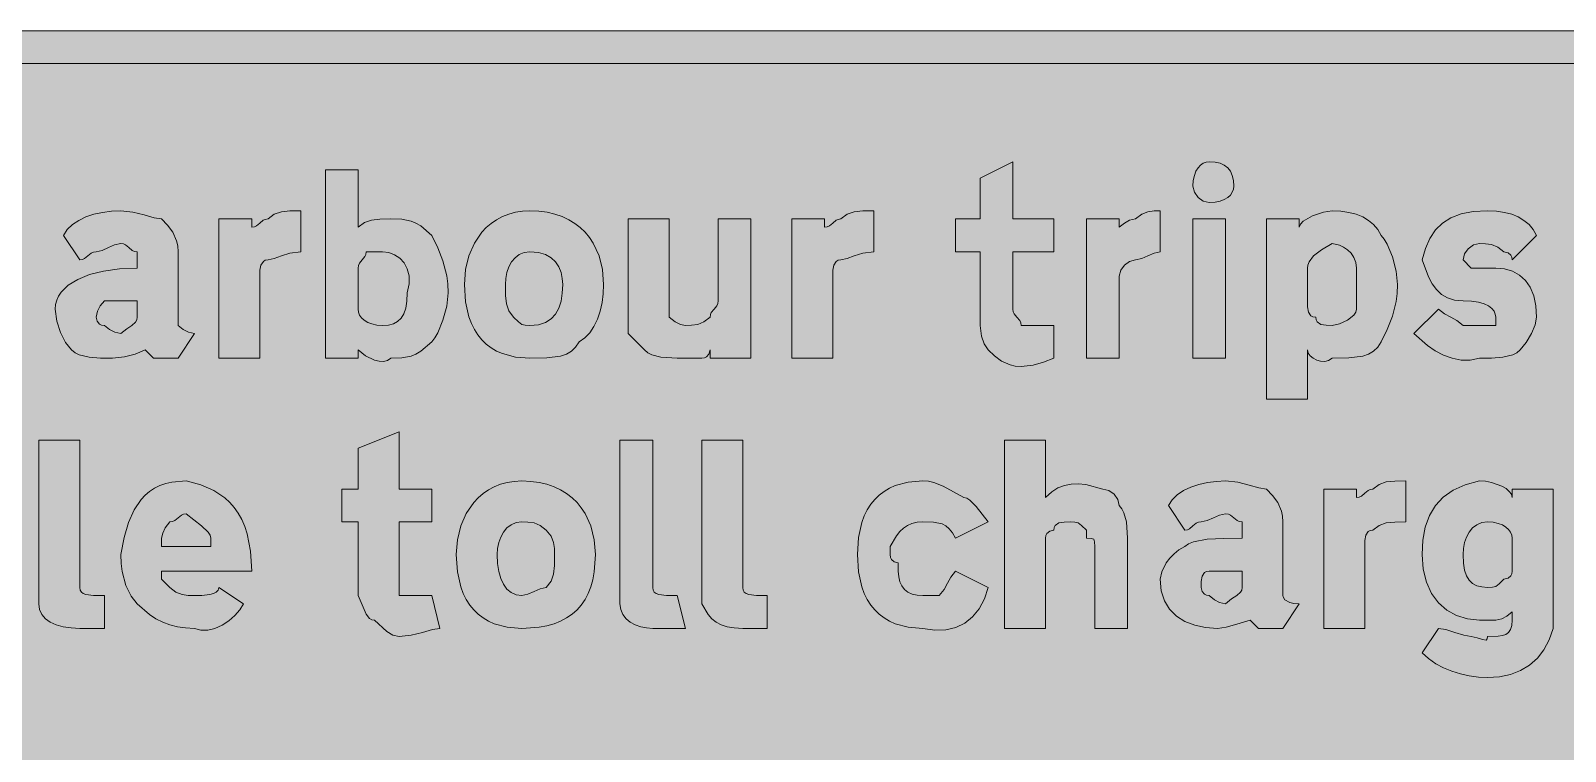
# Model space of a CAD drawing. Header units: metres. Extents: x 16 to 550, y 16 to 254.
# Drawn here: x 198.3 to 423.3, y 148.3 to 253.9 of the extents above; entities that cross this region are included whole.
import ezdxf

# ---------------------------------------------------------------- set-up
doc = ezdxf.new("R2010")
doc.units = ezdxf.units.M
doc.layers.add('FILL_BLACK_000000', color=7, linetype='Continuous', true_color=0x000000)
doc.layers.add('FILL_WHITE_FFFFFF', color=7, linetype='Continuous', true_color=0xffffff)

msp = doc.modelspace()

# ---------------------------------------------------------------- hatches: boundary and pattern name
at = {"layer": 'FILL_BLACK_000000', "true_color": 0x000000}
h = msp.add_hatch(color=7, dxfattribs=at)
h.dxf.hatch_style = 1
h.paths.add_polyline_path([(542.07, 253.32), (542.97, 252.91), (543.87, 252.72), (544.77, 252.51), (545.67, 251.97), (547.47, 250.32), (548.26, 249.82), (548.86, 249.21), (549.28, 248.53), (549.57, 247.77), (549.83, 246.1), (549.87, 244.32), (549.87, 25.92), (549.83, 24.12), (549.57, 22.32), (549.28, 21.42), (548.86, 20.52), (548.26, 19.62), (547.47, 18.72), (546.57, 17.93), (545.67, 17.33), (544.77, 16.91), (543.87, 16.62), (542.07, 16.36), (540.27, 16.32), (25.47, 16.32), (21.87, 16.32), (20.97, 17.03), (20.07, 17.52), (19.17, 18.01), (18.27, 18.72), (18.08, 19.62), (17.67, 20.52), (17.26, 21.42), (17.07, 22.32), (16.38, 23.22), (16.02, 24.12), (15.89, 25.02), (15.87, 25.92), (15.87, 244.32), (16.08, 246.1), (16.62, 247.77), (17.39, 249.21), (18.27, 250.32), (20.07, 251.89), (21.87, 253.02), (22.77, 253.41), (23.67, 253.69), (24.57, 253.86), (25.47, 253.92), (540.27, 253.92), (541.17, 253.73), (542.07, 253.32)])
h.paths.add_polyline_path([(24.57, 248.91), (23.67, 248.37), (21.87, 246.72), (21.27, 246.57), (20.86, 246.21), (20.72, 245.92), (20.67, 245.52), (20.67, 244.32), (20.67, 25.92), (20.69, 25.02), (20.82, 24.12), (21.18, 23.22), (21.87, 22.32), (22.77, 21.63), (23.67, 21.27), (24.57, 21.14), (25.47, 21.12), (540.27, 21.12), (541.17, 21.14), (542.07, 21.27), (542.97, 21.63), (543.87, 22.32), (544.27, 22.37), (544.56, 22.51), (544.92, 22.92), (545.07, 23.52), (545.07, 25.92), (545.07, 244.32), (545.01, 245.22), (544.83, 246.08), (544.5, 246.89), (544.02, 247.62), (543.37, 248.23), (542.54, 248.71), (541.51, 249.01), (540.27, 249.12), (25.47, 249.12), (24.57, 248.91)], flags=16)
h = msp.add_hatch(color=7, dxfattribs=at)
h.dxf.hatch_style = 1
h.paths.add_polyline_path([(348.27, 226.32), (348.27, 221.52), (342.27, 221.52), (342.27, 213.12), (342.32, 212.72), (342.46, 212.41), (342.87, 211.92), (343.28, 211.43), (343.42, 211.12), (343.47, 210.72), (344.67, 210.72), (345.87, 210.72), (348.27, 210.72), (348.27, 205.92), (346.77, 205.32), (345.23, 204.91), (343.47, 204.72), (342.62, 204.77), (341.88, 204.93), (340.62, 205.47), (339.59, 206.24), (338.67, 207.12), (338.07, 208.02), (337.66, 209.14), (337.47, 210.72), (337.47, 221.52), (333.87, 221.52), (333.87, 226.32), (337.47, 226.32), (337.47, 232.32), (342.27, 234.72), (342.27, 226.32), (348.27, 226.32)])
h = msp.add_hatch(color=7, dxfattribs=at)
h.dxf.hatch_style = 1
h.paths.add_polyline_path([(374.61, 230.67), (374.45, 230.24), (374.16, 229.83), (373.77, 229.47), (373.26, 229.16), (372.65, 228.93), (371.91, 228.77), (371.07, 228.72), (370.19, 228.93), (369.42, 229.47), (368.88, 230.24), (368.67, 231.12), (368.72, 231.96), (368.88, 232.69), (369.11, 233.31), (369.42, 233.82), (369.78, 234.21), (370.19, 234.49), (370.62, 234.66), (371.07, 234.72), (371.91, 234.66), (372.65, 234.49), (373.26, 234.21), (373.77, 233.82), (374.16, 233.31), (374.45, 232.69), (374.61, 231.96), (374.67, 231.12), (374.61, 230.67)])
h = msp.add_hatch(color=7, dxfattribs=at)
h.dxf.hatch_style = 1
h.paths.add_polyline_path([(249.98, 205.43), (249.34, 205.46), (248.67, 205.62), (247.36, 206.26), (246.27, 207.12), (246.27, 205.92), (241.47, 205.92), (241.47, 233.52), (246.27, 233.52), (246.27, 225.12), (247.19, 225.81), (248.22, 226.17), (249.48, 226.3), (251.07, 226.32), (252.68, 226.28), (254.07, 226.02), (254.75, 225.73), (255.46, 225.31), (257.07, 223.92), (257.95, 222.1), (258.72, 220.17), (259.26, 218.01), (259.42, 216.82), (259.47, 215.52), (259.26, 213.55), (258.72, 211.47), (257.95, 209.61), (257.52, 208.88), (257.07, 208.32), (255.46, 206.93), (254.75, 206.51), (254.07, 206.22), (252.68, 205.96), (251.07, 205.92), (250.57, 205.58), (249.98, 205.43)])
h.paths.add_polyline_path([(251.45, 210.96), (252.06, 211.29), (252.57, 211.77), (252.96, 212.42), (253.25, 213.25), (253.41, 214.28), (253.47, 215.52), (253.76, 216.81), (253.75, 217.98), (253.49, 219), (253.02, 219.87), (252.38, 220.57), (251.61, 221.09), (250.76, 221.41), (249.87, 221.52), (247.47, 221.52), (247.42, 221.12), (247.28, 220.81), (246.87, 220.32), (246.46, 219.83), (246.32, 219.52), (246.27, 219.12), (246.27, 213.12), (246.33, 212.67), (246.5, 212.24), (246.78, 211.83), (247.17, 211.47), (247.68, 211.16), (248.3, 210.93), (249.03, 210.77), (249.87, 210.72), (250.71, 210.78), (251.45, 210.96)], flags=16)
h = msp.add_hatch(color=7, dxfattribs=at)
h.dxf.hatch_style = 1
h.paths.add_polyline_path([(216.27, 205.92), (215.07, 207.12), (213.57, 206.52), (212.03, 206.11), (210.27, 205.92), (208.49, 205.94), (206.82, 206.07), (205.38, 206.43), (204.77, 206.72), (204.27, 207.12), (203.39, 208.23), (202.62, 209.67), (202.08, 211.34), (201.87, 213.12), (201.93, 213.78), (202.09, 214.41), (202.36, 215.01), (202.73, 215.58), (203.77, 216.6), (205.17, 217.47), (206.91, 218.17), (208.96, 218.69), (211.29, 219.01), (213.87, 219.12), (213.87, 220.32), (213.87, 221.52), (213.47, 221.57), (213.16, 221.71), (212.67, 222.12), (212.18, 222.53), (211.87, 222.67), (211.47, 222.72), (210.57, 222.53), (209.67, 222.12), (208.77, 221.71), (207.87, 221.52), (207.47, 221.47), (207.16, 221.33), (206.67, 220.92), (206.18, 220.51), (205.87, 220.37), (205.47, 220.32), (203.07, 223.92), (203.63, 224.76), (204.38, 225.49), (205.31, 226.11), (206.37, 226.62), (207.55, 227.01), (208.81, 227.29), (210.12, 227.46), (211.47, 227.52), (213.25, 227.33), (214.92, 226.92), (216.36, 226.51), (217.47, 226.32), (218.35, 225.4), (219.12, 224.37), (219.66, 223.11), (219.82, 222.37), (219.87, 221.52), (219.87, 210.72), (220.62, 210.12), (221.39, 209.71), (222.27, 209.52), (219.87, 205.92), (216.27, 205.92)])
h.paths.add_polyline_path([(208.38, 210.91), (208.67, 210.77), (209.07, 210.72), (209.82, 210.12), (210.59, 209.71), (211.47, 209.52), (212.35, 210.23), (213.12, 210.72), (213.66, 211.21), (213.82, 211.52), (213.87, 211.92), (213.87, 214.32), (209.07, 214.32), (208.47, 213.57), (208.06, 212.8), (207.87, 211.92), (208.02, 211.32), (208.38, 210.91)], flags=16)
h = msp.add_hatch(color=7, dxfattribs=at)
h.dxf.hatch_style = 1
h.paths.add_polyline_path([(225.87, 226.32), (230.67, 226.32), (230.67, 225.12), (231.07, 225.17), (231.38, 225.31), (231.87, 225.72), (232.36, 226.13), (232.67, 226.27), (233.07, 226.32), (233.99, 227.01), (235.02, 227.37), (236.28, 227.5), (237.87, 227.52), (237.87, 221.52), (236.28, 221.33), (235.02, 220.92), (233.99, 220.51), (233.07, 220.32), (232.67, 220.27), (232.38, 220.11), (232.02, 219.57), (231.89, 218.8), (231.87, 217.92), (231.87, 205.92), (225.87, 205.92), (225.87, 226.32)])
h = msp.add_hatch(color=7, dxfattribs=at)
h.dxf.hatch_style = 1
h.paths.add_polyline_path([(282.05, 214.06), (281.76, 212.8), (281.37, 211.62), (280.86, 210.56), (280.25, 209.63), (279.51, 208.88), (278.67, 208.32), (278.16, 207.53), (277.55, 206.93), (276.81, 206.51), (275.97, 206.22), (273.95, 205.96), (271.47, 205.92), (269.33, 206.09), (267.44, 206.59), (266.58, 206.97), (265.8, 207.44), (265.07, 207.99), (264.42, 208.62), (263.84, 209.34), (263.33, 210.14), (262.89, 211.02), (262.53, 211.99), (262.04, 214.19), (261.87, 216.72), (262.04, 218.91), (262.53, 220.94), (263.33, 222.77), (264.42, 224.37), (265.07, 225.07), (265.8, 225.68), (266.58, 226.22), (267.44, 226.68), (268.36, 227.04), (269.33, 227.3), (270.37, 227.46), (271.47, 227.52), (272.78, 227.46), (274, 227.3), (275.14, 227.04), (276.2, 226.68), (277.17, 226.22), (278.05, 225.68), (278.85, 225.07), (279.57, 224.37), (280.2, 223.6), (280.75, 222.77), (281.6, 220.94), (282.1, 218.91), (282.27, 216.72), (282.21, 215.37), (282.05, 214.06)])
h.paths.add_polyline_path([(276.03, 218.48), (275.7, 219.29), (275.22, 220.02), (274.57, 220.63), (273.74, 221.11), (272.71, 221.41), (271.47, 221.52), (270.63, 221.41), (269.9, 221.11), (269.28, 220.63), (268.77, 220.02), (268.38, 219.29), (268.1, 218.48), (267.93, 217.62), (267.87, 216.72), (267.89, 215.13), (268.02, 213.87), (268.38, 212.84), (269.07, 211.92), (269.78, 211.23), (270.27, 210.87), (270.76, 210.74), (271.47, 210.72), (272.71, 210.83), (273.74, 211.15), (274.57, 211.67), (275.22, 212.37), (275.7, 213.24), (276.03, 214.26), (276.21, 215.43), (276.27, 216.72), (276.21, 217.62), (276.03, 218.48)], flags=16)
h = msp.add_hatch(color=7, dxfattribs=at)
h.dxf.hatch_style = 1
h.paths.add_polyline_path([(309.87, 226.32), (314.67, 226.32), (314.67, 225.12), (315.07, 225.17), (315.38, 225.31), (315.87, 225.72), (316.36, 226.13), (316.67, 226.27), (317.07, 226.32), (317.99, 227.01), (319.02, 227.37), (320.28, 227.5), (321.87, 227.52), (321.87, 221.52), (320.28, 221.33), (319.02, 220.92), (317.99, 220.51), (317.07, 220.32), (316.67, 220.27), (316.38, 220.11), (316.02, 219.57), (315.89, 218.8), (315.87, 217.92), (315.87, 205.92), (309.87, 205.92), (309.87, 226.32)])
h = msp.add_hatch(color=7, dxfattribs=at)
h.dxf.hatch_style = 1
h.paths.add_polyline_path([(353.07, 226.32), (357.87, 226.32), (357.87, 225.12), (358.62, 225.72), (359.39, 226.13), (360.27, 226.32), (361.17, 227.01), (362.07, 227.37), (362.97, 227.5), (363.87, 227.52), (363.87, 221.52), (362.97, 221.33), (362.07, 220.92), (361.17, 220.51), (360.27, 220.32), (359.39, 220.11), (358.62, 219.57), (358.08, 218.8), (357.87, 217.92), (357.87, 205.92), (353.07, 205.92), (353.07, 226.32)])
h = msp.add_hatch(color=7, dxfattribs=at)
h.dxf.hatch_style = 1
h.paths.add_polyline_path([(398.46, 214.23), (397.92, 212.07), (397.15, 210.14), (396.27, 208.32), (395.76, 207.53), (395.15, 206.93), (394.41, 206.51), (393.57, 206.22), (391.55, 205.96), (389.07, 205.92), (388.57, 205.58), (388, 205.43), (387.4, 205.46), (386.82, 205.62), (386.29, 205.9), (385.86, 206.26), (385.58, 206.67), (385.47, 207.12), (385.47, 199.92), (379.47, 199.92), (379.47, 226.32), (384.27, 226.32), (384.27, 225.12), (384.43, 225.57), (384.85, 226), (386.22, 226.77), (387.81, 227.31), (389.07, 227.52), (390.36, 227.46), (391.55, 227.29), (392.61, 227.01), (393.57, 226.62), (394.41, 226.11), (395.15, 225.49), (395.76, 224.76), (396.27, 223.92), (396.72, 223.36), (397.15, 222.63), (397.92, 220.77), (398.46, 218.69), (398.67, 216.72), (398.62, 215.42), (398.46, 214.23)])
h.paths.add_polyline_path([(391.32, 211.47), (392.28, 212.24), (392.56, 212.67), (392.67, 213.12), (392.67, 214.32), (392.67, 217.92), (392.67, 219.12), (392.56, 219.96), (392.28, 220.69), (391.85, 221.31), (391.32, 221.82), (390.74, 222.21), (390.14, 222.49), (389.07, 222.72), (387.5, 221.82), (386.37, 220.92), (385.7, 220.02), (385.53, 219.57), (385.47, 219.12), (385.47, 214.32), (385.49, 213.44), (385.62, 212.67), (385.98, 212.13), (386.27, 211.97), (386.67, 211.92), (386.72, 211.52), (386.88, 211.23), (387.42, 210.87), (388.19, 210.74), (389.07, 210.72), (390.14, 210.93), (391.32, 211.47)], flags=16)
h = msp.add_hatch(color=7, dxfattribs=at)
h.dxf.hatch_style = 1
h.paths.add_polyline_path([(418.86, 210.83), (418.32, 209.52), (417.55, 208.21), (416.67, 207.12), (416.17, 206.72), (415.56, 206.43), (414.12, 206.07), (412.45, 205.94), (410.67, 205.92), (409.32, 205.63), (407.99, 205.64), (406.68, 205.9), (405.42, 206.37), (404.21, 207.01), (403.08, 207.78), (401.07, 209.52), (404.67, 213.12), (405.57, 212.41), (406.47, 211.92), (407.37, 211.43), (408.27, 210.72), (410.67, 210.72), (413.07, 210.72), (413.07, 211.92), (413.01, 212.37), (412.83, 212.8), (412.5, 213.21), (412.02, 213.57), (411.37, 213.88), (410.54, 214.11), (409.51, 214.27), (408.27, 214.32), (407.03, 214.43), (405.98, 214.75), (405.11, 215.27), (404.37, 215.97), (403.75, 216.84), (403.21, 217.86), (402.27, 220.32), (402.78, 222.01), (403.43, 223.47), (404.25, 224.71), (405.27, 225.72), (406.51, 226.51), (408.01, 227.07), (409.78, 227.41), (411.87, 227.52), (413.16, 227.46), (414.35, 227.29), (415.41, 227.01), (416.37, 226.62), (417.21, 226.11), (417.95, 225.49), (418.56, 224.76), (419.07, 223.92), (415.47, 220.32), (415.42, 220.72), (415.28, 221.01), (414.87, 221.37), (414.27, 221.52), (413.37, 222.21), (412.47, 222.57), (411.57, 222.7), (410.67, 222.72), (409.79, 222.51), (409.02, 221.97), (408.48, 221.2), (408.27, 220.32), (409.47, 219.12), (413.07, 219.12), (414.36, 219.01), (415.53, 218.67), (416.55, 218.11), (417.42, 217.32), (418.12, 216.31), (418.64, 215.07), (418.96, 213.61), (419.07, 211.92), (418.86, 210.83)])
h = msp.add_hatch(color=7, dxfattribs=at)
h.dxf.hatch_style = 1
h.paths.add_polyline_path([(303.87, 226.32), (303.87, 205.92), (297.87, 205.92), (297.87, 207.12), (297.72, 206.52), (297.36, 206.11), (297.07, 205.97), (296.67, 205.92), (293.07, 205.92), (290.67, 206.07), (289.36, 206.43), (288.77, 206.72), (288.27, 207.12), (285.87, 209.52), (285.87, 211.92), (285.87, 226.32), (291.87, 226.32), (291.87, 214.32), (291.87, 213.12), (291.87, 211.92), (292.75, 211.23), (293.52, 210.87), (294.27, 210.72), (295.17, 210.74), (296.07, 210.87), (296.97, 211.23), (297.87, 211.92), (297.92, 212.32), (298.06, 212.63), (298.47, 213.12), (298.88, 213.61), (299.02, 213.92), (299.07, 214.32), (299.07, 226.32), (303.87, 226.32)])
h = msp.add_hatch(color=7, dxfattribs=at)
h.dxf.hatch_style = 1
h.paths.add_polyline_path([(368.67, 205.92), (368.67, 226.32), (373.47, 226.32), (373.47, 205.92), (368.67, 205.92)])
h = msp.add_hatch(color=7, dxfattribs=at)
h.dxf.hatch_style = 1
h.paths.add_polyline_path([(205.47, 172.32), (205.53, 171.92), (205.7, 171.63), (205.98, 171.41), (206.37, 171.27), (207.5, 171.14), (209.07, 171.12), (209.07, 166.32), (207.87, 166.32), (205.47, 166.32), (204.18, 166.38), (203.01, 166.54), (201.99, 166.83), (201.12, 167.22), (200.42, 167.73), (199.9, 168.34), (199.58, 169.08), (199.47, 169.92), (199.47, 171.12), (199.47, 193.92), (205.47, 193.92), (205.47, 172.32)])
h = msp.add_hatch(color=7, dxfattribs=at)
h.dxf.hatch_style = 1
h.paths.add_polyline_path([(257.07, 186.72), (257.07, 181.92), (252.27, 181.92), (252.27, 173.52), (252.27, 171.12), (254.67, 171.12), (255.87, 171.12), (257.07, 171.12), (258.27, 166.32), (257.16, 166.13), (255.72, 165.72), (254.05, 165.31), (252.27, 165.12), (251.37, 165.33), (250.47, 165.87), (248.67, 167.52), (248.27, 167.58), (247.96, 167.74), (247.47, 168.42), (246.27, 171.12), (246.27, 181.92), (243.87, 181.92), (243.87, 186.72), (246.27, 186.72), (246.27, 192.72), (252.27, 195.12), (252.27, 186.72), (257.07, 186.72)])
h = msp.add_hatch(color=7, dxfattribs=at)
h.dxf.hatch_style = 1
h.paths.add_polyline_path([(289.47, 172.32), (289.53, 171.92), (289.7, 171.63), (289.98, 171.41), (290.37, 171.27), (291.5, 171.14), (293.07, 171.12), (294.27, 166.32), (293.07, 166.32), (289.47, 166.32), (288.57, 166.38), (287.71, 166.54), (286.9, 166.83), (286.17, 167.22), (285.56, 167.73), (285.08, 168.34), (284.78, 169.08), (284.67, 169.92), (284.67, 171.12), (284.67, 193.92), (289.47, 193.92), (289.47, 172.32)])
h = msp.add_hatch(color=7, dxfattribs=at)
h.dxf.hatch_style = 1
h.paths.add_polyline_path([(302.67, 172.32), (302.73, 171.92), (302.9, 171.63), (303.18, 171.41), (303.57, 171.27), (304.7, 171.14), (306.27, 171.12), (306.27, 166.32), (305.07, 166.32), (302.67, 166.32), (301.43, 166.38), (300.38, 166.54), (299.51, 166.83), (298.77, 167.22), (298.15, 167.73), (297.61, 168.34), (296.67, 169.92), (296.67, 171.12), (296.67, 193.92), (302.67, 193.92), (302.67, 172.32)])
h = msp.add_hatch(color=7, dxfattribs=at)
h.dxf.hatch_style = 1
h.paths.add_polyline_path([(347.97, 186.31), (348.89, 186.89), (349.83, 187.27), (350.82, 187.47), (351.86, 187.5), (352.98, 187.38), (355.47, 186.72), (356.35, 186.51), (357.12, 185.97), (357.66, 185.2), (357.87, 184.32), (358.27, 183.82), (358.56, 183.23), (358.92, 181.92), (359.07, 179.52), (359.07, 166.32), (354.27, 166.32), (354.27, 178.32), (354.25, 179.01), (354.12, 179.37), (353.76, 179.5), (353.07, 179.52), (353.07, 180.72), (352.36, 181.41), (351.87, 181.77), (351.38, 181.9), (350.67, 181.92), (349.79, 181.9), (349.02, 181.77), (348.48, 181.41), (348.32, 181.12), (348.27, 180.72), (347.67, 180.57), (347.26, 180.21), (347.12, 179.92), (347.07, 179.52), (347.07, 178.32), (347.07, 166.32), (341.07, 166.32), (341.07, 193.92), (347.07, 193.92), (347.07, 185.52), (347.97, 186.31)])
h = msp.add_hatch(color=7, dxfattribs=at)
h.dxf.hatch_style = 1
h.paths.add_polyline_path([(217.47, 173.52), (218.67, 172.32), (219.57, 171.63), (220.47, 171.27), (221.37, 171.14), (222.27, 171.12), (223.34, 171.14), (224.52, 171.27), (225.05, 171.41), (225.48, 171.63), (225.76, 171.92), (225.87, 172.32), (229.47, 169.92), (228.91, 169.03), (228.18, 168.18), (227.3, 167.41), (226.32, 166.77), (225.29, 166.3), (224.24, 166.04), (223.22, 166.03), (222.27, 166.32), (220.97, 166.38), (219.78, 166.54), (218.66, 166.83), (217.62, 167.22), (216.63, 167.73), (215.69, 168.34), (213.87, 169.92), (212.99, 171.04), (212.22, 172.62), (211.68, 174.64), (211.52, 175.83), (211.47, 177.12), (211.98, 179.65), (212.63, 181.84), (213.45, 183.7), (214.47, 185.22), (215.06, 185.85), (215.71, 186.4), (216.43, 186.87), (217.21, 187.24), (218.06, 187.54), (218.98, 187.75), (221.07, 187.92), (223.21, 187.35), (225.1, 186.53), (226.74, 185.43), (227.47, 184.77), (228.12, 184.02), (228.7, 183.19), (229.21, 182.27), (229.65, 181.26), (230.01, 180.16), (230.5, 177.65), (230.67, 174.72), (217.47, 174.72), (217.47, 173.52)])
h.paths.add_polyline_path([(224.67, 179.52), (224.56, 179.97), (224.28, 180.42), (223.32, 181.32), (221.07, 183.12), (220.67, 183.07), (220.36, 182.93), (219.87, 182.52), (219.38, 182.11), (219.07, 181.97), (218.67, 181.92), (217.98, 181.04), (217.62, 180.27), (217.47, 179.52), (217.47, 178.32), (224.67, 178.32), (224.67, 179.52)], flags=16)
h = msp.add_hatch(color=7, dxfattribs=at)
h.dxf.hatch_style = 1
h.paths.add_polyline_path([(280.69, 173.45), (280.4, 172.39), (280.02, 171.42), (279.55, 170.54), (279, 169.74), (278.37, 169.02), (277.65, 168.39), (276.85, 167.84), (275.97, 167.37), (275, 166.99), (273.94, 166.7), (272.8, 166.49), (270.27, 166.32), (268.13, 166.49), (266.24, 166.99), (265.38, 167.37), (264.6, 167.84), (263.87, 168.39), (263.22, 169.02), (262.64, 169.74), (262.13, 170.54), (261.69, 171.42), (261.33, 172.39), (260.84, 174.59), (260.67, 177.12), (260.84, 179.31), (261.33, 181.34), (262.13, 183.17), (263.22, 184.77), (263.87, 185.47), (264.6, 186.08), (265.38, 186.62), (266.24, 187.08), (267.16, 187.44), (268.13, 187.7), (269.17, 187.86), (270.27, 187.92), (271.58, 187.86), (272.8, 187.7), (273.94, 187.44), (275, 187.08), (275.97, 186.62), (276.85, 186.08), (277.65, 185.47), (278.37, 184.77), (279, 184), (279.55, 183.17), (280.4, 181.34), (280.9, 179.31), (281.07, 177.12), (280.9, 174.59), (280.69, 173.45)])
h.paths.add_polyline_path([(274.92, 178.92), (274.56, 179.82), (273.87, 180.72), (272.97, 181.41), (272.07, 181.77), (271.17, 181.9), (270.27, 181.92), (269.43, 181.81), (268.7, 181.51), (268.08, 181.03), (267.57, 180.42), (267.18, 179.69), (266.9, 178.88), (266.73, 178.02), (266.67, 177.12), (266.73, 175.83), (266.9, 174.66), (267.18, 173.64), (267.57, 172.77), (268.08, 172.07), (268.7, 171.55), (269.43, 171.23), (270.27, 171.12), (271.17, 171.31), (272.07, 171.72), (272.97, 172.13), (273.87, 172.32), (274.56, 173.24), (274.92, 174.27), (275.05, 175.53), (275.07, 177.12), (275.05, 178.02), (274.92, 178.92)], flags=16)
h = msp.add_hatch(color=7, dxfattribs=at)
h.dxf.hatch_style = 1
h.paths.add_polyline_path([(329.92, 187.87), (330.68, 187.71), (332.07, 187.17), (335.07, 185.52), (335.52, 185.41), (335.97, 185.13), (336.87, 184.17), (338.67, 181.92), (333.87, 179.52), (333.42, 180.31), (332.95, 180.91), (332.46, 181.33), (331.92, 181.62), (330.66, 181.88), (329.07, 181.92), (328.22, 181.86), (327.48, 181.69), (326.81, 181.41), (326.22, 181.02), (325.68, 180.51), (325.19, 179.89), (324.27, 178.32), (324.27, 177.12), (324.32, 176.72), (324.46, 176.43), (324.87, 176.07), (325.47, 175.92), (325.47, 174.72), (325.53, 173.88), (325.7, 173.14), (325.98, 172.53), (326.37, 172.02), (326.88, 171.63), (327.5, 171.34), (328.23, 171.18), (329.07, 171.12), (331.47, 171.12), (332.18, 172.02), (332.67, 172.92), (333.16, 173.82), (333.87, 174.72), (338.67, 172.32), (338.11, 170.63), (337.34, 169.19), (336.37, 168), (335.22, 167.07), (333.9, 166.43), (332.43, 166.08), (330.81, 166.04), (329.07, 166.32), (326.93, 166.49), (325.04, 166.99), (324.18, 167.37), (323.4, 167.84), (322.67, 168.39), (322.02, 169.02), (321.44, 169.74), (320.93, 170.54), (320.49, 171.42), (320.13, 172.39), (319.64, 174.59), (319.47, 177.12), (319.64, 179.65), (320.13, 181.84), (320.49, 182.82), (320.93, 183.7), (321.44, 184.5), (322.02, 185.22), (322.67, 185.85), (323.4, 186.4), (324.18, 186.87), (325.04, 187.24), (326.93, 187.75), (329.07, 187.92), (329.92, 187.87)])
h = msp.add_hatch(color=7, dxfattribs=at)
h.dxf.hatch_style = 1
h.paths.add_polyline_path([(378.27, 166.32), (377.07, 167.52), (375.12, 166.92), (373.53, 166.51), (372.27, 166.32), (370.53, 166.43), (368.93, 166.77), (367.5, 167.33), (366.27, 168.12), (365.26, 169.13), (364.51, 170.37), (364.03, 171.83), (363.87, 173.52), (364.1, 174.61), (364.77, 175.92), (365.28, 176.59), (365.9, 177.23), (366.63, 177.82), (367.47, 178.32), (368.03, 178.72), (368.78, 179.01), (370.77, 179.37), (373.21, 179.5), (375.87, 179.52), (375.87, 180.72), (375.87, 181.92), (375.47, 181.97), (375.16, 182.11), (374.67, 182.52), (374.18, 182.93), (373.87, 183.07), (373.47, 183.12), (372.57, 182.93), (371.67, 182.52), (370.77, 182.11), (369.87, 181.92), (369.47, 181.87), (369.16, 181.73), (368.67, 181.32), (368.18, 180.91), (367.87, 180.77), (367.47, 180.72), (365.07, 184.32), (365.63, 185.16), (366.38, 185.89), (367.31, 186.51), (368.37, 187.02), (369.55, 187.41), (370.81, 187.69), (372.12, 187.86), (373.47, 187.92), (375.25, 187.73), (376.92, 187.32), (378.36, 186.91), (379.47, 186.72), (380.35, 185.8), (381.12, 184.77), (381.66, 183.51), (381.82, 182.77), (381.87, 181.92), (381.87, 171.12), (381.91, 170.93), (382.17, 170.52), (382.88, 170.11), (383.48, 169.97), (384.27, 169.92), (381.87, 166.32), (378.27, 166.32)])
h.paths.add_polyline_path([(370.38, 171.31), (370.67, 171.17), (371.07, 171.12), (371.82, 170.52), (372.59, 170.11), (373.47, 169.92), (374.35, 170.63), (375.12, 171.12), (375.66, 171.61), (375.82, 171.92), (375.87, 172.32), (375.87, 174.72), (371.07, 174.72), (370.67, 174.67), (370.38, 174.51), (370.02, 173.97), (369.89, 173.2), (369.87, 172.32), (370.02, 171.72), (370.38, 171.31)], flags=16)
h = msp.add_hatch(color=7, dxfattribs=at)
h.dxf.hatch_style = 1
h.paths.add_polyline_path([(387.87, 186.72), (392.67, 186.72), (392.67, 185.52), (393.07, 185.57), (393.38, 185.71), (393.87, 186.12), (394.36, 186.53), (394.67, 186.67), (395.07, 186.72), (395.99, 187.41), (397.02, 187.77), (398.28, 187.9), (399.87, 187.92), (399.87, 181.92), (398.28, 181.9), (397.02, 181.77), (395.99, 181.41), (395.07, 180.72), (394.67, 180.67), (394.38, 180.51), (394.02, 179.97), (393.89, 179.2), (393.87, 178.32), (393.87, 166.32), (387.87, 166.32), (387.87, 186.72)])
h = msp.add_hatch(color=7, dxfattribs=at)
h.dxf.hatch_style = 1
h.paths.add_polyline_path([(420.14, 163.17), (419.17, 161.93), (418.02, 160.92), (416.7, 160.13), (415.23, 159.57), (413.61, 159.23), (411.87, 159.12), (410.52, 159.18), (409.19, 159.34), (407.88, 159.63), (406.62, 160.02), (405.41, 160.53), (404.28, 161.14), (403.22, 161.88), (402.27, 162.72), (404.67, 166.32), (405.76, 166.13), (407.07, 165.72), (408.38, 165.31), (409.47, 165.12), (410.35, 164.95), (411.12, 164.67), (411.66, 164.61), (411.82, 164.78), (411.87, 165.12), (413.45, 165.16), (414.06, 165.25), (414.57, 165.42), (414.96, 165.71), (415.25, 166.13), (415.41, 166.73), (415.47, 167.52), (415.47, 168.72), (414.72, 168.12), (413.95, 167.71), (413.07, 167.52), (410.67, 167.52), (408.93, 167.69), (407.33, 168.18), (405.9, 168.98), (404.67, 170.07), (403.66, 171.45), (402.91, 173.09), (402.43, 174.98), (402.27, 177.12), (402.38, 179.26), (402.74, 181.17), (403.35, 182.86), (404.22, 184.32), (405.38, 185.56), (406.83, 186.57), (408.59, 187.36), (410.67, 187.92), (411.57, 187.87), (412.43, 187.71), (413.97, 187.17), (414.58, 186.81), (415.06, 186.4), (415.36, 185.97), (415.47, 185.52), (415.47, 186.72), (421.47, 186.72), (421.47, 166.32), (420.91, 164.63), (420.14, 163.17)])
h.paths.add_polyline_path([(415.25, 180.4), (414.96, 180.81), (414.57, 181.17), (414.06, 181.48), (413.45, 181.71), (412.71, 181.87), (411.87, 181.92), (411.03, 181.81), (410.3, 181.51), (409.68, 181.03), (409.17, 180.42), (408.78, 179.69), (408.5, 178.88), (408.33, 178.02), (408.27, 177.12), (408.33, 175.88), (408.5, 174.85), (408.78, 174.02), (409.17, 173.37), (409.68, 172.89), (410.3, 172.56), (411.03, 172.38), (411.87, 172.32), (412.58, 172.34), (413.07, 172.47), (413.56, 172.83), (414.27, 173.52), (414.87, 173.67), (415.28, 174.03), (415.42, 174.32), (415.47, 174.72), (415.47, 179.52), (415.41, 179.97), (415.25, 180.4)], flags=16)
at = {"layer": 'FILL_WHITE_FFFFFF', "true_color": 0xffffff}
h = msp.add_hatch(color=7, dxfattribs=at)
h.dxf.hatch_style = 1
h.paths.add_polyline_path([(540.27, 249.12), (541.17, 248.91), (542.07, 248.37), (543.87, 246.72), (544.27, 246.67), (544.56, 246.51), (544.92, 245.97), (545.05, 245.2), (545.07, 244.32), (545.07, 25.92), (545.07, 23.52), (544.92, 22.92), (544.56, 22.51), (544.27, 22.37), (543.87, 22.32), (543.82, 21.92), (543.68, 21.63), (543.27, 21.27), (542.67, 21.12), (540.27, 21.12), (25.47, 21.12), (24.57, 21.14), (23.67, 21.27), (22.77, 21.63), (21.87, 22.32), (21.18, 23.22), (20.82, 24.12), (20.69, 25.02), (20.67, 25.92), (20.67, 244.32), (20.69, 245.2), (20.82, 245.97), (21.18, 246.51), (21.47, 246.67), (21.87, 246.72), (23.67, 248.37), (24.57, 248.91), (25.47, 249.12), (540.27, 249.12)])

# ---------------------------------------------------------------- linework, layer by layer
at = {"layer": 'FILL_BLACK_000000', "lineweight": 0, "true_color": 0x000000}
for points in [[(25.47, 253.92), (540.27, 253.92)], [(25.47, 21.12), (540.27, 21.12), (541.17, 21.14), (542.07, 21.27), (542.97, 21.63), (543.87, 22.32), (544.27, 22.37), (544.56, 22.51), (544.92, 22.92), (545.07, 23.52), (545.07, 25.92), (545.07, 244.32), (545.01, 245.22), (544.83, 246.08), (544.5, 246.89), (544.02, 247.62), (543.37, 248.23), (542.54, 248.71), (541.51, 249.01), (540.27, 249.12), (25.47, 249.12)]]:
    msp.add_lwpolyline(points, dxfattribs=at)
for points in [[(348.27, 226.32), (348.27, 221.52), (342.27, 221.52), (342.27, 213.12), (342.32, 212.72), (342.46, 212.41), (342.87, 211.92), (343.28, 211.43), (343.42, 211.12), (343.47, 210.72), (344.67, 210.72), (345.87, 210.72), (348.27, 210.72), (348.27, 205.92), (346.77, 205.32), (345.23, 204.91), (343.47, 204.72), (342.62, 204.77), (341.88, 204.93), (340.62, 205.47), (339.59, 206.24), (338.67, 207.12), (338.07, 208.02), (337.66, 209.14), (337.47, 210.72), (337.47, 221.52), (333.87, 221.52), (333.87, 226.32), (337.47, 226.32), (337.47, 232.32), (342.27, 234.72), (342.27, 226.32)], [(374.61, 230.67), (374.45, 230.24), (374.16, 229.83), (373.77, 229.47), (373.26, 229.16), (372.65, 228.93), (371.91, 228.77), (371.07, 228.72), (370.19, 228.93), (369.42, 229.47), (368.88, 230.24), (368.67, 231.12), (368.72, 231.96), (368.88, 232.69), (369.11, 233.31), (369.42, 233.82), (369.78, 234.21), (370.19, 234.49), (370.62, 234.66), (371.07, 234.72), (371.91, 234.66), (372.65, 234.49), (373.26, 234.21), (373.77, 233.82), (374.16, 233.31), (374.45, 232.69), (374.61, 231.96), (374.67, 231.12)], [(249.98, 205.43), (249.34, 205.46), (248.67, 205.62), (247.36, 206.26), (246.27, 207.12), (246.27, 205.92), (241.47, 205.92), (241.47, 233.52), (246.27, 233.52), (246.27, 225.12), (247.19, 225.81), (248.22, 226.17), (249.48, 226.3), (251.07, 226.32), (252.68, 226.28), (254.07, 226.02), (254.75, 225.73), (255.46, 225.31), (257.07, 223.92), (257.95, 222.1), (258.72, 220.17), (259.26, 218.01), (259.42, 216.82), (259.47, 215.52), (259.26, 213.55), (258.72, 211.47), (257.95, 209.61), (257.52, 208.88), (257.07, 208.32), (255.46, 206.93), (254.75, 206.51), (254.07, 206.22), (252.68, 205.96), (251.07, 205.92), (250.57, 205.58)], [(216.27, 205.92), (215.07, 207.12), (213.57, 206.52), (212.03, 206.11), (210.27, 205.92), (208.49, 205.94), (206.82, 206.07), (205.38, 206.43), (204.77, 206.72), (204.27, 207.12), (203.39, 208.23), (202.62, 209.67), (202.08, 211.34), (201.87, 213.12), (201.93, 213.78), (202.09, 214.41), (202.36, 215.01), (202.73, 215.58), (203.77, 216.6), (205.17, 217.47), (206.91, 218.17), (208.96, 218.69), (211.29, 219.01), (213.87, 219.12), (213.87, 220.32), (213.87, 221.52), (213.47, 221.57), (213.16, 221.71), (212.67, 222.12), (212.18, 222.53), (211.87, 222.67), (211.47, 222.72), (210.57, 222.53), (209.67, 222.12), (208.77, 221.71), (207.87, 221.52), (207.47, 221.47), (207.16, 221.33), (206.67, 220.92), (206.18, 220.51), (205.87, 220.37), (205.47, 220.32), (203.07, 223.92), (203.63, 224.76), (204.38, 225.49), (205.31, 226.11), (206.37, 226.62), (207.55, 227.01), (208.81, 227.29), (210.12, 227.46), (211.47, 227.52), (213.25, 227.33), (214.92, 226.92), (216.36, 226.51), (217.47, 226.32), (218.35, 225.4), (219.12, 224.37), (219.66, 223.11), (219.82, 222.37), (219.87, 221.52), (219.87, 210.72), (220.62, 210.12), (221.39, 209.71), (222.27, 209.52), (219.87, 205.92)], [(225.87, 226.32), (230.67, 226.32), (230.67, 225.12), (231.07, 225.17), (231.38, 225.31), (231.87, 225.72), (232.36, 226.13), (232.67, 226.27), (233.07, 226.32), (233.99, 227.01), (235.02, 227.37), (236.28, 227.5), (237.87, 227.52), (237.87, 221.52), (236.28, 221.33), (235.02, 220.92), (233.99, 220.51), (233.07, 220.32), (232.67, 220.27), (232.38, 220.11), (232.02, 219.57), (231.89, 218.8), (231.87, 217.92), (231.87, 205.92), (225.87, 205.92)], [(282.05, 214.06), (281.76, 212.8), (281.37, 211.62), (280.86, 210.56), (280.25, 209.63), (279.51, 208.88), (278.67, 208.32), (278.16, 207.53), (277.55, 206.93), (276.81, 206.51), (275.97, 206.22), (273.95, 205.96), (271.47, 205.92), (269.33, 206.09), (267.44, 206.59), (266.58, 206.97), (265.8, 207.44), (265.07, 207.99), (264.42, 208.62), (263.84, 209.34), (263.33, 210.14), (262.89, 211.02), (262.53, 211.99), (262.04, 214.19), (261.87, 216.72), (262.04, 218.91), (262.53, 220.94), (263.33, 222.77), (264.42, 224.37), (265.07, 225.07), (265.8, 225.68), (266.58, 226.22), (267.44, 226.68), (268.36, 227.04), (269.33, 227.3), (270.37, 227.46), (271.47, 227.52), (272.78, 227.46), (274, 227.3), (275.14, 227.04), (276.2, 226.68), (277.17, 226.22), (278.05, 225.68), (278.85, 225.07), (279.57, 224.37), (280.2, 223.6), (280.75, 222.77), (281.6, 220.94), (282.1, 218.91), (282.27, 216.72), (282.21, 215.37)], [(309.87, 226.32), (314.67, 226.32), (314.67, 225.12), (315.07, 225.17), (315.38, 225.31), (315.87, 225.72), (316.36, 226.13), (316.67, 226.27), (317.07, 226.32), (317.99, 227.01), (319.02, 227.37), (320.28, 227.5), (321.87, 227.52), (321.87, 221.52), (320.28, 221.33), (319.02, 220.92), (317.99, 220.51), (317.07, 220.32), (316.67, 220.27), (316.38, 220.11), (316.02, 219.57), (315.89, 218.8), (315.87, 217.92), (315.87, 205.92), (309.87, 205.92)], [(353.07, 226.32), (357.87, 226.32), (357.87, 225.12), (358.62, 225.72), (359.39, 226.13), (360.27, 226.32), (361.17, 227.01), (362.07, 227.37), (362.97, 227.5), (363.87, 227.52), (363.87, 221.52), (362.97, 221.33), (362.07, 220.92), (361.17, 220.51), (360.27, 220.32), (359.39, 220.11), (358.62, 219.57), (358.08, 218.8), (357.87, 217.92), (357.87, 205.92), (353.07, 205.92)], [(398.46, 214.23), (397.92, 212.07), (397.15, 210.14), (396.27, 208.32), (395.76, 207.53), (395.15, 206.93), (394.41, 206.51), (393.57, 206.22), (391.55, 205.96), (389.07, 205.92), (388.57, 205.58), (388, 205.43), (387.4, 205.46), (386.82, 205.62), (386.29, 205.9), (385.86, 206.26), (385.58, 206.67), (385.47, 207.12), (385.47, 199.92), (379.47, 199.92), (379.47, 226.32), (384.27, 226.32), (384.27, 225.12), (384.43, 225.57), (384.85, 226), (386.22, 226.77), (387.81, 227.31), (389.07, 227.52), (390.36, 227.46), (391.55, 227.29), (392.61, 227.01), (393.57, 226.62), (394.41, 226.11), (395.15, 225.49), (395.76, 224.76), (396.27, 223.92), (396.72, 223.36), (397.15, 222.63), (397.92, 220.77), (398.46, 218.69), (398.67, 216.72), (398.62, 215.42)], [(418.86, 210.83), (418.32, 209.52), (417.55, 208.21), (416.67, 207.12), (416.17, 206.72), (415.56, 206.43), (414.12, 206.07), (412.45, 205.94), (410.67, 205.92), (409.32, 205.63), (407.99, 205.64), (406.68, 205.9), (405.42, 206.37), (404.21, 207.01), (403.08, 207.78), (401.07, 209.52), (404.67, 213.12), (405.57, 212.41), (406.47, 211.92), (407.37, 211.43), (408.27, 210.72), (410.67, 210.72), (413.07, 210.72), (413.07, 211.92), (413.01, 212.37), (412.83, 212.8), (412.5, 213.21), (412.02, 213.57), (411.37, 213.88), (410.54, 214.11), (409.51, 214.27), (408.27, 214.32), (407.03, 214.43), (405.98, 214.75), (405.11, 215.27), (404.37, 215.97), (403.75, 216.84), (403.21, 217.86), (402.27, 220.32), (402.78, 222.01), (403.43, 223.47), (404.25, 224.71), (405.27, 225.72), (406.51, 226.51), (408.01, 227.07), (409.78, 227.41), (411.87, 227.52), (413.16, 227.46), (414.35, 227.29), (415.41, 227.01), (416.37, 226.62), (417.21, 226.11), (417.95, 225.49), (418.56, 224.76), (419.07, 223.92), (415.47, 220.32), (415.42, 220.72), (415.28, 221.01), (414.87, 221.37), (414.27, 221.52), (413.37, 222.21), (412.47, 222.57), (411.57, 222.7), (410.67, 222.72), (409.79, 222.51), (409.02, 221.97), (408.48, 221.2), (408.27, 220.32), (409.47, 219.12), (413.07, 219.12), (414.36, 219.01), (415.53, 218.67), (416.55, 218.11), (417.42, 217.32), (418.12, 216.31), (418.64, 215.07), (418.96, 213.61), (419.07, 211.92)], [(303.87, 226.32), (303.87, 205.92), (297.87, 205.92), (297.87, 207.12), (297.72, 206.52), (297.36, 206.11), (297.07, 205.97), (296.67, 205.92), (293.07, 205.92), (290.67, 206.07), (289.36, 206.43), (288.77, 206.72), (288.27, 207.12), (285.87, 209.52), (285.87, 211.92), (285.87, 226.32), (291.87, 226.32), (291.87, 214.32), (291.87, 213.12), (291.87, 211.92), (292.75, 211.23), (293.52, 210.87), (294.27, 210.72), (295.17, 210.74), (296.07, 210.87), (296.97, 211.23), (297.87, 211.92), (297.92, 212.32), (298.06, 212.63), (298.47, 213.12), (298.88, 213.61), (299.02, 213.92), (299.07, 214.32), (299.07, 226.32)], [(368.67, 205.92), (368.67, 226.32), (373.47, 226.32), (373.47, 205.92)], [(251.45, 210.96), (252.06, 211.29), (252.57, 211.77), (252.96, 212.42), (253.25, 213.25), (253.41, 214.28), (253.47, 215.52), (253.76, 216.81), (253.75, 217.98), (253.49, 219), (253.02, 219.87), (252.38, 220.57), (251.61, 221.09), (250.76, 221.41), (249.87, 221.52), (247.47, 221.52), (247.42, 221.12), (247.28, 220.81), (246.87, 220.32), (246.46, 219.83), (246.32, 219.52), (246.27, 219.12), (246.27, 213.12), (246.33, 212.67), (246.5, 212.24), (246.78, 211.83), (247.17, 211.47), (247.68, 211.16), (248.3, 210.93), (249.03, 210.77), (249.87, 210.72), (250.71, 210.78)], [(276.03, 218.48), (275.7, 219.29), (275.22, 220.02), (274.57, 220.63), (273.74, 221.11), (272.71, 221.41), (271.47, 221.52), (270.63, 221.41), (269.9, 221.11), (269.28, 220.63), (268.77, 220.02), (268.38, 219.29), (268.1, 218.48), (267.93, 217.62), (267.87, 216.72), (267.89, 215.13), (268.02, 213.87), (268.38, 212.84), (269.07, 211.92), (269.78, 211.23), (270.27, 210.87), (270.76, 210.74), (271.47, 210.72), (272.71, 210.83), (273.74, 211.15), (274.57, 211.67), (275.22, 212.37), (275.7, 213.24), (276.03, 214.26), (276.21, 215.43), (276.27, 216.72), (276.21, 217.62)], [(391.32, 211.47), (392.28, 212.24), (392.56, 212.67), (392.67, 213.12), (392.67, 214.32), (392.67, 217.92), (392.67, 219.12), (392.56, 219.96), (392.28, 220.69), (391.85, 221.31), (391.32, 221.82), (390.74, 222.21), (390.14, 222.49), (389.07, 222.72), (387.5, 221.82), (386.37, 220.92), (385.7, 220.02), (385.53, 219.57), (385.47, 219.12), (385.47, 214.32), (385.49, 213.44), (385.62, 212.67), (385.98, 212.13), (386.27, 211.97), (386.67, 211.92), (386.72, 211.52), (386.88, 211.23), (387.42, 210.87), (388.19, 210.74), (389.07, 210.72), (390.14, 210.93)], [(208.38, 210.91), (208.67, 210.77), (209.07, 210.72), (209.82, 210.12), (210.59, 209.71), (211.47, 209.52), (212.35, 210.23), (213.12, 210.72), (213.66, 211.21), (213.82, 211.52), (213.87, 211.92), (213.87, 214.32), (209.07, 214.32), (208.47, 213.57), (208.06, 212.8), (207.87, 211.92), (208.02, 211.32)], [(205.47, 172.32), (205.53, 171.92), (205.7, 171.63), (205.98, 171.41), (206.37, 171.27), (207.5, 171.14), (209.07, 171.12), (209.07, 166.32), (207.87, 166.32), (205.47, 166.32), (204.18, 166.38), (203.01, 166.54), (201.99, 166.83), (201.12, 167.22), (200.42, 167.73), (199.9, 168.34), (199.58, 169.08), (199.47, 169.92), (199.47, 171.12), (199.47, 193.92), (205.47, 193.92)], [(257.07, 186.72), (257.07, 181.92), (252.27, 181.92), (252.27, 173.52), (252.27, 171.12), (254.67, 171.12), (255.87, 171.12), (257.07, 171.12), (258.27, 166.32), (257.16, 166.13), (255.72, 165.72), (254.05, 165.31), (252.27, 165.12), (251.37, 165.33), (250.47, 165.87), (248.67, 167.52), (248.27, 167.58), (247.96, 167.74), (247.47, 168.42), (246.27, 171.12), (246.27, 181.92), (243.87, 181.92), (243.87, 186.72), (246.27, 186.72), (246.27, 192.72), (252.27, 195.12), (252.27, 186.72)], [(289.47, 172.32), (289.53, 171.92), (289.7, 171.63), (289.98, 171.41), (290.37, 171.27), (291.5, 171.14), (293.07, 171.12), (294.27, 166.32), (293.07, 166.32), (289.47, 166.32), (288.57, 166.38), (287.71, 166.54), (286.9, 166.83), (286.17, 167.22), (285.56, 167.73), (285.08, 168.34), (284.78, 169.08), (284.67, 169.92), (284.67, 171.12), (284.67, 193.92), (289.47, 193.92)], [(302.67, 172.32), (302.73, 171.92), (302.9, 171.63), (303.18, 171.41), (303.57, 171.27), (304.7, 171.14), (306.27, 171.12), (306.27, 166.32), (305.07, 166.32), (302.67, 166.32), (301.43, 166.38), (300.38, 166.54), (299.51, 166.83), (298.77, 167.22), (298.15, 167.73), (297.61, 168.34), (296.67, 169.92), (296.67, 171.12), (296.67, 193.92), (302.67, 193.92)], [(347.97, 186.31), (348.89, 186.89), (349.83, 187.27), (350.82, 187.47), (351.86, 187.5), (352.98, 187.38), (355.47, 186.72), (356.35, 186.51), (357.12, 185.97), (357.66, 185.2), (357.87, 184.32), (358.27, 183.82), (358.56, 183.23), (358.92, 181.92), (359.07, 179.52), (359.07, 166.32), (354.27, 166.32), (354.27, 178.32), (354.25, 179.01), (354.12, 179.37), (353.76, 179.5), (353.07, 179.52), (353.07, 180.72), (352.36, 181.41), (351.87, 181.77), (351.38, 181.9), (350.67, 181.92), (349.79, 181.9), (349.02, 181.77), (348.48, 181.41), (348.32, 181.12), (348.27, 180.72), (347.67, 180.57), (347.26, 180.21), (347.12, 179.92), (347.07, 179.52), (347.07, 178.32), (347.07, 166.32), (341.07, 166.32), (341.07, 193.92), (347.07, 193.92), (347.07, 185.52)], [(217.47, 173.52), (218.67, 172.32), (219.57, 171.63), (220.47, 171.27), (221.37, 171.14), (222.27, 171.12), (223.34, 171.14), (224.52, 171.27), (225.05, 171.41), (225.48, 171.63), (225.76, 171.92), (225.87, 172.32), (229.47, 169.92), (228.91, 169.03), (228.18, 168.18), (227.3, 167.41), (226.32, 166.77), (225.29, 166.3), (224.24, 166.04), (223.22, 166.03), (222.27, 166.32), (220.97, 166.38), (219.78, 166.54), (218.66, 166.83), (217.62, 167.22), (216.63, 167.73), (215.69, 168.34), (213.87, 169.92), (212.99, 171.04), (212.22, 172.62), (211.68, 174.64), (211.52, 175.83), (211.47, 177.12), (211.98, 179.65), (212.63, 181.84), (213.45, 183.7), (214.47, 185.22), (215.06, 185.85), (215.71, 186.4), (216.43, 186.87), (217.21, 187.24), (218.06, 187.54), (218.98, 187.75), (221.07, 187.92), (223.21, 187.35), (225.1, 186.53), (226.74, 185.43), (227.47, 184.77), (228.12, 184.02), (228.7, 183.19), (229.21, 182.27), (229.65, 181.26), (230.01, 180.16), (230.5, 177.65), (230.67, 174.72), (217.47, 174.72)], [(280.69, 173.45), (280.4, 172.39), (280.02, 171.42), (279.55, 170.54), (279, 169.74), (278.37, 169.02), (277.65, 168.39), (276.85, 167.84), (275.97, 167.37), (275, 166.99), (273.94, 166.7), (272.8, 166.49), (270.27, 166.32), (268.13, 166.49), (266.24, 166.99), (265.38, 167.37), (264.6, 167.84), (263.87, 168.39), (263.22, 169.02), (262.64, 169.74), (262.13, 170.54), (261.69, 171.42), (261.33, 172.39), (260.84, 174.59), (260.67, 177.12), (260.84, 179.31), (261.33, 181.34), (262.13, 183.17), (263.22, 184.77), (263.87, 185.47), (264.6, 186.08), (265.38, 186.62), (266.24, 187.08), (267.16, 187.44), (268.13, 187.7), (269.17, 187.86), (270.27, 187.92), (271.58, 187.86), (272.8, 187.7), (273.94, 187.44), (275, 187.08), (275.97, 186.62), (276.85, 186.08), (277.65, 185.47), (278.37, 184.77), (279, 184), (279.55, 183.17), (280.4, 181.34), (280.9, 179.31), (281.07, 177.12), (280.9, 174.59)], [(329.92, 187.87), (330.68, 187.71), (332.07, 187.17), (335.07, 185.52), (335.52, 185.41), (335.97, 185.13), (336.87, 184.17), (338.67, 181.92), (333.87, 179.52), (333.42, 180.31), (332.95, 180.91), (332.46, 181.33), (331.92, 181.62), (330.66, 181.88), (329.07, 181.92), (328.22, 181.86), (327.48, 181.69), (326.81, 181.41), (326.22, 181.02), (325.68, 180.51), (325.19, 179.89), (324.27, 178.32), (324.27, 177.12), (324.32, 176.72), (324.46, 176.43), (324.87, 176.07), (325.47, 175.92), (325.47, 174.72), (325.53, 173.88), (325.7, 173.14), (325.98, 172.53), (326.37, 172.02), (326.88, 171.63), (327.5, 171.34), (328.23, 171.18), (329.07, 171.12), (331.47, 171.12), (332.18, 172.02), (332.67, 172.92), (333.16, 173.82), (333.87, 174.72), (338.67, 172.32), (338.11, 170.63), (337.34, 169.19), (336.37, 168), (335.22, 167.07), (333.9, 166.43), (332.43, 166.08), (330.81, 166.04), (329.07, 166.32), (326.93, 166.49), (325.04, 166.99), (324.18, 167.37), (323.4, 167.84), (322.67, 168.39), (322.02, 169.02), (321.44, 169.74), (320.93, 170.54), (320.49, 171.42), (320.13, 172.39), (319.64, 174.59), (319.47, 177.12), (319.64, 179.65), (320.13, 181.84), (320.49, 182.82), (320.93, 183.7), (321.44, 184.5), (322.02, 185.22), (322.67, 185.85), (323.4, 186.4), (324.18, 186.87), (325.04, 187.24), (326.93, 187.75), (329.07, 187.92)], [(378.27, 166.32), (377.07, 167.52), (375.12, 166.92), (373.53, 166.51), (372.27, 166.32), (370.53, 166.43), (368.93, 166.77), (367.5, 167.33), (366.27, 168.12), (365.26, 169.13), (364.51, 170.37), (364.03, 171.83), (363.87, 173.52), (364.1, 174.61), (364.77, 175.92), (365.28, 176.59), (365.9, 177.23), (366.63, 177.82), (367.47, 178.32), (368.03, 178.72), (368.78, 179.01), (370.77, 179.37), (373.21, 179.5), (375.87, 179.52), (375.87, 180.72), (375.87, 181.92), (375.47, 181.97), (375.16, 182.11), (374.67, 182.52), (374.18, 182.93), (373.87, 183.07), (373.47, 183.12), (372.57, 182.93), (371.67, 182.52), (370.77, 182.11), (369.87, 181.92), (369.47, 181.87), (369.16, 181.73), (368.67, 181.32), (368.18, 180.91), (367.87, 180.77), (367.47, 180.72), (365.07, 184.32), (365.63, 185.16), (366.38, 185.89), (367.31, 186.51), (368.37, 187.02), (369.55, 187.41), (370.81, 187.69), (372.12, 187.86), (373.47, 187.92), (375.25, 187.73), (376.92, 187.32), (378.36, 186.91), (379.47, 186.72), (380.35, 185.8), (381.12, 184.77), (381.66, 183.51), (381.82, 182.77), (381.87, 181.92), (381.87, 171.12), (381.91, 170.93), (382.17, 170.52), (382.88, 170.11), (383.48, 169.97), (384.27, 169.92), (381.87, 166.32)], [(387.87, 186.72), (392.67, 186.72), (392.67, 185.52), (393.07, 185.57), (393.38, 185.71), (393.87, 186.12), (394.36, 186.53), (394.67, 186.67), (395.07, 186.72), (395.99, 187.41), (397.02, 187.77), (398.28, 187.9), (399.87, 187.92), (399.87, 181.92), (398.28, 181.9), (397.02, 181.77), (395.99, 181.41), (395.07, 180.72), (394.67, 180.67), (394.38, 180.51), (394.02, 179.97), (393.89, 179.2), (393.87, 178.32), (393.87, 166.32), (387.87, 166.32)], [(420.14, 163.17), (419.17, 161.93), (418.02, 160.92), (416.7, 160.13), (415.23, 159.57), (413.61, 159.23), (411.87, 159.12), (410.52, 159.18), (409.19, 159.34), (407.88, 159.63), (406.62, 160.02), (405.41, 160.53), (404.28, 161.14), (403.22, 161.88), (402.27, 162.72), (404.67, 166.32), (405.76, 166.13), (407.07, 165.72), (408.38, 165.31), (409.47, 165.12), (410.35, 164.95), (411.12, 164.67), (411.66, 164.61), (411.82, 164.78), (411.87, 165.12), (413.45, 165.16), (414.06, 165.25), (414.57, 165.42), (414.96, 165.71), (415.25, 166.13), (415.41, 166.73), (415.47, 167.52), (415.47, 168.72), (414.72, 168.12), (413.95, 167.71), (413.07, 167.52), (410.67, 167.52), (408.93, 167.69), (407.33, 168.18), (405.9, 168.98), (404.67, 170.07), (403.66, 171.45), (402.91, 173.09), (402.43, 174.98), (402.27, 177.12), (402.38, 179.26), (402.74, 181.17), (403.35, 182.86), (404.22, 184.32), (405.38, 185.56), (406.83, 186.57), (408.59, 187.36), (410.67, 187.92), (411.57, 187.87), (412.43, 187.71), (413.97, 187.17), (414.58, 186.81), (415.06, 186.4), (415.36, 185.97), (415.47, 185.52), (415.47, 186.72), (421.47, 186.72), (421.47, 166.32), (420.91, 164.63)], [(224.67, 179.52), (224.56, 179.97), (224.28, 180.42), (223.32, 181.32), (221.07, 183.12), (220.67, 183.07), (220.36, 182.93), (219.87, 182.52), (219.38, 182.11), (219.07, 181.97), (218.67, 181.92), (217.98, 181.04), (217.62, 180.27), (217.47, 179.52), (217.47, 178.32), (224.67, 178.32)], [(274.92, 178.92), (274.56, 179.82), (273.87, 180.72), (272.97, 181.41), (272.07, 181.77), (271.17, 181.9), (270.27, 181.92), (269.43, 181.81), (268.7, 181.51), (268.08, 181.03), (267.57, 180.42), (267.18, 179.69), (266.9, 178.88), (266.73, 178.02), (266.67, 177.12), (266.73, 175.83), (266.9, 174.66), (267.18, 173.64), (267.57, 172.77), (268.08, 172.07), (268.7, 171.55), (269.43, 171.23), (270.27, 171.12), (271.17, 171.31), (272.07, 171.72), (272.97, 172.13), (273.87, 172.32), (274.56, 173.24), (274.92, 174.27), (275.05, 175.53), (275.07, 177.12), (275.05, 178.02)], [(415.25, 180.4), (414.96, 180.81), (414.57, 181.17), (414.06, 181.48), (413.45, 181.71), (412.71, 181.87), (411.87, 181.92), (411.03, 181.81), (410.3, 181.51), (409.68, 181.03), (409.17, 180.42), (408.78, 179.69), (408.5, 178.88), (408.33, 178.02), (408.27, 177.12), (408.33, 175.88), (408.5, 174.85), (408.78, 174.02), (409.17, 173.37), (409.68, 172.89), (410.3, 172.56), (411.03, 172.38), (411.87, 172.32), (412.58, 172.34), (413.07, 172.47), (413.56, 172.83), (414.27, 173.52), (414.87, 173.67), (415.28, 174.03), (415.42, 174.32), (415.47, 174.72), (415.47, 179.52), (415.41, 179.97)], [(370.38, 171.31), (370.67, 171.17), (371.07, 171.12), (371.82, 170.52), (372.59, 170.11), (373.47, 169.92), (374.35, 170.63), (375.12, 171.12), (375.66, 171.61), (375.82, 171.92), (375.87, 172.32), (375.87, 174.72), (371.07, 174.72), (370.67, 174.67), (370.38, 174.51), (370.02, 173.97), (369.89, 173.2), (369.87, 172.32), (370.02, 171.72)]]:
    msp.add_lwpolyline(points, close=True, dxfattribs=at)
at = {"layer": 'FILL_WHITE_FFFFFF', "lineweight": 0, "true_color": 0xffffff}
msp.add_lwpolyline([(25.47, 249.12), (540.27, 249.12), (541.17, 248.91), (542.07, 248.37), (543.87, 246.72), (544.27, 246.67), (544.56, 246.51), (544.92, 245.97), (545.05, 245.2), (545.07, 244.32), (545.07, 25.92), (545.07, 23.52), (544.92, 22.92), (544.56, 22.51), (544.27, 22.37), (543.87, 22.32), (543.82, 21.92), (543.68, 21.63), (543.27, 21.27), (542.67, 21.12), (540.27, 21.12), (25.47, 21.12)], dxfattribs=at)

doc.saveas('drawing.dxf')
